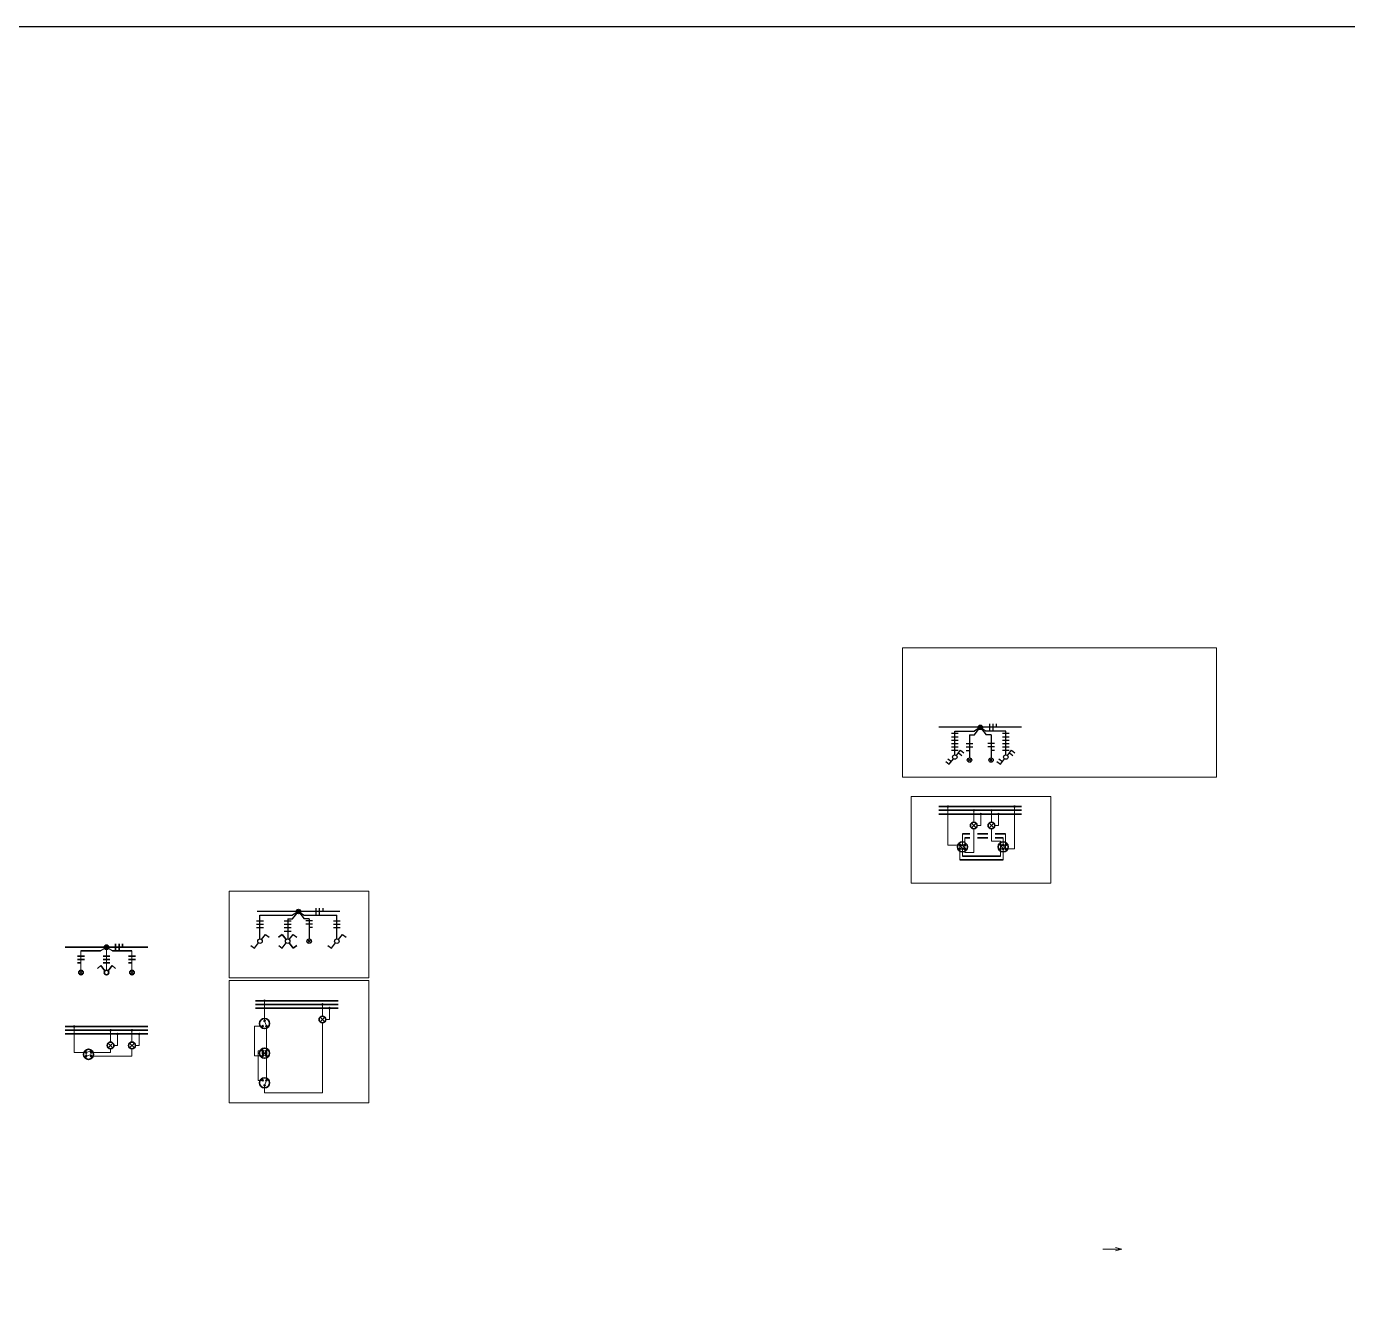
# Model space of a CAD drawing. Header units: millimetres. Extents: x 145 to 60311, y -8355 to 8851.
# Drawn here: x 398.04 to 436.96, y 451.96 to 489.95 of the extents above; entities that cross this region are included whole.
import ezdxf

# ---------------------------------------------------------------- set-up
doc = ezdxf.new("R2010")
doc.units = ezdxf.units.MM
doc.linetypes.add('HIDDEN', pattern=[0.375, 0.25, -0.125])
for name, color, linetype, lineweight in [('Elect_Iluminacao', 4, 'Continuous', 35), ('Xref_bases Arq_E$0$_000 LAYOUT181', 8, 'Continuous', 0), ('Xref_bases Arq_E$0$_71 2D PLANTAS1', 8, 'Continuous', 0)]:
    doc.layers.add(name, color=color, linetype=linetype, lineweight=lineweight)

msp = doc.modelspace()

# ---------------------------------------------------------------- hatches: boundary and pattern name
at = {"layer": 'Elect_Iluminacao', "lineweight": 25}
h = msp.add_hatch(color=1, dxfattribs=at)
edge = h.paths.add_edge_path()
edge.add_arc((426.136, 469.308), 0.0658, 0, 360)
h = msp.add_hatch(color=1, dxfattribs=at)
edge = h.paths.add_edge_path()
edge.add_arc((426.136, 469.308), 0.0658, 0, 360)
h = msp.add_hatch(color=1, dxfattribs=at)
edge = h.paths.add_edge_path()
edge.add_arc((426.136, 469.308), 0.0658, 0, 360)
h = msp.add_hatch(color=7, dxfattribs=at)
edge = h.paths.add_edge_path()
edge.add_arc((406.049, 463.885), 0.0658, 0, 360)
h = msp.add_hatch(color=7, dxfattribs=at)
edge = h.paths.add_edge_path()
edge.add_arc((406.049, 463.885), 0.0658, 0, 360)
h = msp.add_hatch(color=7, dxfattribs=at)
edge = h.paths.add_edge_path()
edge.add_arc((406.049, 463.885), 0.0658, 0, 360)
at = {"layer": 'Elect_Iluminacao'}
h = msp.add_hatch(color=1, dxfattribs=at)
edge = h.paths.add_edge_path()
edge.add_arc((400.395, 462.832), 0.0658, 0, 360)
h = msp.add_hatch(color=1, dxfattribs=at)
edge = h.paths.add_edge_path()
edge.add_arc((400.395, 462.832), 0.0658, 0, 360)
h = msp.add_hatch(color=1, dxfattribs=at)
edge = h.paths.add_edge_path()
edge.add_arc((400.395, 462.832), 0.0658, 0, 360)
at = {"layer": 'Xref_bases Arq_E$0$_000 LAYOUT181'}
h = msp.add_hatch(color=7, dxfattribs=at)
h.dxf.hatch_style = 1
edge = h.paths.add_edge_path()
edge.add_arc((425.184, 466.974), 0.025, 0, 360)
h = msp.add_hatch(color=7, dxfattribs=at)
h.dxf.hatch_style = 1
edge = h.paths.add_edge_path()
edge.add_arc((425.942, 466.864), 0.025, 0, 360)
h = msp.add_hatch(color=7, dxfattribs=at)
h.dxf.hatch_style = 1
edge = h.paths.add_edge_path()
edge.add_arc((426.149, 466.754), 0.025, 0, 360)
h = msp.add_hatch(color=7, dxfattribs=at)
h.dxf.hatch_style = 1
edge = h.paths.add_edge_path()
edge.add_arc((426.463, 466.864), 0.025, 0, 360)
h = msp.add_hatch(color=7, dxfattribs=at)
h.dxf.hatch_style = 1
edge = h.paths.add_edge_path()
edge.add_arc((426.67, 466.754), 0.025, 0, 360)
h = msp.add_hatch(color=7, dxfattribs=at)
h.dxf.hatch_style = 1
edge = h.paths.add_edge_path()
edge.add_arc((427.141, 466.974), 0.025, 0, 360)
h = msp.add_hatch(color=1, dxfattribs=at)
h.dxf.hatch_style = 1
edge = h.paths.add_edge_path()
edge.add_arc((425.535, 465.845), 0.025, 0, 360)
h = msp.add_hatch(color=1, dxfattribs=at)
h.dxf.hatch_style = 1
edge = h.paths.add_edge_path()
edge.add_arc((425.609, 465.842), 0.025, 0, 360)
h = msp.add_hatch(color=1, dxfattribs=at)
h.dxf.hatch_style = 1
edge = h.paths.add_edge_path()
edge.add_arc((425.683, 465.842), 0.025, 0, 360)
h = msp.add_hatch(color=1, dxfattribs=at)
h.dxf.hatch_style = 1
edge = h.paths.add_edge_path()
edge.add_arc((426.735, 465.845), 0.025, 0, 360)
h = msp.add_hatch(color=1, dxfattribs=at)
h.dxf.hatch_style = 1
edge = h.paths.add_edge_path()
edge.add_arc((426.809, 465.842), 0.025, 0, 360)
h = msp.add_hatch(color=1, dxfattribs=at)
h.dxf.hatch_style = 1
edge = h.paths.add_edge_path()
edge.add_arc((426.882, 465.842), 0.025, 0, 360)
h = msp.add_hatch(color=1, dxfattribs=at)
h.dxf.hatch_style = 1
edge = h.paths.add_edge_path()
edge.add_arc((425.535, 465.735), 0.025, 0, 360)
h = msp.add_hatch(color=1, dxfattribs=at)
h.dxf.hatch_style = 1
edge = h.paths.add_edge_path()
edge.add_arc((425.609, 465.732), 0.025, 0, 360)
h = msp.add_hatch(color=1, dxfattribs=at)
h.dxf.hatch_style = 1
edge = h.paths.add_edge_path()
edge.add_arc((425.683, 465.732), 0.025, 0, 360)
h = msp.add_hatch(color=1, dxfattribs=at)
h.dxf.hatch_style = 1
edge = h.paths.add_edge_path()
edge.add_arc((426.735, 465.735), 0.025, 0, 360)
h = msp.add_hatch(color=1, dxfattribs=at)
h.dxf.hatch_style = 1
edge = h.paths.add_edge_path()
edge.add_arc((426.809, 465.732), 0.025, 0, 360)
h = msp.add_hatch(color=1, dxfattribs=at)
h.dxf.hatch_style = 1
edge = h.paths.add_edge_path()
edge.add_arc((426.882, 465.732), 0.025, 0, 360)
h = msp.add_hatch(color=7, dxfattribs=at)
h.dxf.hatch_style = 1
edge = h.paths.add_edge_path()
edge.add_arc((405.052, 461.259), 0.025, 0, 360)
h = msp.add_hatch(color=7, dxfattribs=at)
h.dxf.hatch_style = 1
edge = h.paths.add_edge_path()
edge.add_arc((406.754, 461.149), 0.025, 0, 360)
h = msp.add_hatch(color=7, dxfattribs=at)
h.dxf.hatch_style = 1
edge = h.paths.add_edge_path()
edge.add_arc((406.961, 461.039), 0.025, 0, 360)
h = msp.add_hatch(color=256, dxfattribs=at)
h.dxf.hatch_style = 1
edge = h.paths.add_edge_path()
edge.add_arc((399.444, 460.498), 0.025, 0, 360)
h = msp.add_hatch(color=1, dxfattribs=at)
h.dxf.hatch_style = 1
edge = h.paths.add_edge_path()
edge.add_arc((404.997, 460.513), 0.025, 0, 360)
h = msp.add_hatch(color=1, dxfattribs=at)
h.dxf.hatch_style = 1
edge = h.paths.add_edge_path()
edge.add_arc((405.052, 460.661), 0.025, 0, 360)
h = msp.add_hatch(color=1, dxfattribs=at)
h.dxf.hatch_style = 1
edge = h.paths.add_edge_path()
edge.add_arc((405.107, 460.513), 0.025, 0, 360)
h = msp.add_hatch(color=256, dxfattribs=at)
h.dxf.hatch_style = 1
edge = h.paths.add_edge_path()
edge.add_arc((400.516, 460.388), 0.025, 0, 360)
h = msp.add_hatch(color=256, dxfattribs=at)
h.dxf.hatch_style = 1
edge = h.paths.add_edge_path()
edge.add_arc((400.723, 460.278), 0.025, 0, 360)
h = msp.add_hatch(color=256, dxfattribs=at)
h.dxf.hatch_style = 1
edge = h.paths.add_edge_path()
edge.add_arc((401.146, 460.388), 0.025, 0, 360)
h = msp.add_hatch(color=256, dxfattribs=at)
h.dxf.hatch_style = 1
edge = h.paths.add_edge_path()
edge.add_arc((401.353, 460.278), 0.025, 0, 360)
h = msp.add_hatch(color=256, dxfattribs=at)
h.dxf.hatch_style = 1
edge = h.paths.add_edge_path()
edge.add_arc((399.794, 459.734), 0.025, 0, 360)
h = msp.add_hatch(color=256, dxfattribs=at)
h.dxf.hatch_style = 1
edge = h.paths.add_edge_path()
edge.add_arc((399.794, 459.624), 0.025, 0, 360)
h = msp.add_hatch(color=256, dxfattribs=at)
h.dxf.hatch_style = 1
edge = h.paths.add_edge_path()
edge.add_arc((399.942, 459.734), 0.025, 0, 360)
h = msp.add_hatch(color=256, dxfattribs=at)
h.dxf.hatch_style = 1
edge = h.paths.add_edge_path()
edge.add_arc((399.942, 459.624), 0.025, 0, 360)
h = msp.add_hatch(color=1, dxfattribs=at)
h.dxf.hatch_style = 1
edge = h.paths.add_edge_path()
edge.add_arc((404.997, 459.787), 0.025, 0, 360)
h = msp.add_hatch(color=1, dxfattribs=at)
h.dxf.hatch_style = 1
edge = h.paths.add_edge_path()
edge.add_arc((404.997, 459.639), 0.025, 0, 360)
h = msp.add_hatch(color=1, dxfattribs=at)
h.dxf.hatch_style = 1
edge = h.paths.add_edge_path()
edge.add_arc((405.107, 459.787), 0.025, 0, 360)
h = msp.add_hatch(color=1, dxfattribs=at)
h.dxf.hatch_style = 1
edge = h.paths.add_edge_path()
edge.add_arc((405.107, 459.639), 0.025, 0, 360)
h = msp.add_hatch(color=1, dxfattribs=at)
h.dxf.hatch_style = 1
edge = h.paths.add_edge_path()
edge.add_arc((404.997, 458.913), 0.025, 0, 360)
h = msp.add_hatch(color=1, dxfattribs=at)
h.dxf.hatch_style = 1
edge = h.paths.add_edge_path()
edge.add_arc((405.107, 458.913), 0.025, 0, 360)
h = msp.add_hatch(color=1, dxfattribs=at)
h.dxf.hatch_style = 1
edge = h.paths.add_edge_path()
edge.add_arc((405.052, 458.765), 0.025, 0, 360)

# ---------------------------------------------------------------- linework, layer by layer
msp.add_lwpolyline([(283.927, 489.945), (507.337, 489.945), (507.337, 323.781), (283.927, 323.781)], close=True)
at = {"layer": 'Elect_Iluminacao', "color": 1, "lineweight": 25}
for p, q in [((426.404, 469.408), (426.404, 469.308)), ((426.404, 469.408), (426.404, 469.208)), ((426.504, 469.408), (426.504, 469.208)), ((426.604, 469.408), (426.604, 469.308)), ((427.353, 469.308), (424.918, 469.308)), ((425.284, 469.132), (425.484, 469.132)), ((425.284, 469.032), (425.484, 469.032)), ((425.384, 469.198), (425.964, 469.198)), ((425.819, 469.088), (425.964, 469.088)), ((426.887, 469.198), (426.308, 469.198)), ((426.453, 469.088), (426.308, 469.088)), ((426.787, 469.132), (426.987, 469.132)), ((426.787, 469.032), (426.987, 469.032)), ((425.284, 468.932), (425.484, 468.932)), ((425.284, 468.832), (425.484, 468.832)), ((425.284, 468.732), (425.484, 468.732)), ((425.284, 468.632), (425.484, 468.632)), ((425.431, 468.479), (425.55, 468.635)), ((425.55, 468.635), (425.654, 468.555)), ((425.719, 468.829), (425.919, 468.829)), ((425.719, 468.729), (425.919, 468.729)), ((425.719, 468.629), (425.819, 468.629)), ((425.719, 468.629), (425.819, 468.629)), ((426.553, 468.829), (426.353, 468.829)), ((426.553, 468.729), (426.353, 468.729)), ((426.553, 468.629), (426.453, 468.629)), ((426.553, 468.629), (426.453, 468.629)), ((426.787, 468.932), (426.987, 468.932)), ((426.787, 468.832), (426.987, 468.832)), ((426.787, 468.732), (426.987, 468.732)), ((426.787, 468.632), (426.987, 468.632)), ((426.934, 468.479), (427.053, 468.635)), ((427.053, 468.635), (427.157, 468.555)), ((425.119, 468.305), (425.223, 468.225)), ((425.179, 468.383), (425.283, 468.303)), ((425.223, 468.225), (425.343, 468.382)), ((425.49, 468.557), (425.595, 468.477)), ((426.622, 468.305), (426.726, 468.225)), ((426.682, 468.383), (426.786, 468.303)), ((426.726, 468.225), (426.846, 468.382)), ((426.993, 468.557), (427.098, 468.477)), ((404.963, 463.056), (405.082, 463.212)), ((405.082, 463.212), (405.187, 463.133)), ((405.778, 463.056), (405.898, 463.212)), ((405.898, 463.212), (406.002, 463.133)), ((407.228, 463.056), (407.347, 463.212)), ((407.347, 463.212), (407.452, 463.133)), ((404.651, 462.882), (404.755, 462.803)), ((404.755, 462.803), (404.875, 462.959)), ((405.467, 462.882), (405.571, 462.803)), ((405.571, 462.803), (405.691, 462.959)), ((406.916, 462.882), (407.02, 462.803)), ((407.02, 462.803), (407.14, 462.959))]:
    msp.add_line(p, q, dxfattribs=at)
at = {"layer": 'Elect_Iluminacao', "color": 7}
for p, q in [((427.353, 466.974), (424.918, 466.974)), ((427.353, 466.864), (424.918, 466.864)), ((427.353, 466.754), (424.918, 466.754)), ((425.832, 466.168), (425.608, 466.168)), ((425.832, 466.058), (425.681, 466.058)), ((426.353, 466.168), (426.052, 466.168)), ((426.353, 466.058), (426.052, 466.058)), ((426.881, 466.168), (426.573, 466.168)), ((426.807, 466.058), (426.573, 466.058)), ((426.735, 465.515), (425.609, 465.515)), ((426.809, 465.405), (425.535, 465.405)), ((407.22, 461.259), (404.785, 461.259)), ((407.22, 461.149), (404.785, 461.149)), ((407.22, 461.039), (404.785, 461.039))]:
    msp.add_line(p, q, dxfattribs=at)
at = {"layer": 'Elect_Iluminacao', "color": 7, "lineweight": 25}
for p, q in [((406.564, 463.985), (406.564, 463.885)), ((406.564, 463.985), (406.564, 463.785)), ((406.664, 463.985), (406.664, 463.785)), ((406.764, 463.985), (406.764, 463.885)), ((404.816, 463.609), (405.016, 463.609)), ((407.267, 463.885), (404.831, 463.885)), ((404.916, 463.775), (405.877, 463.775)), ((405.632, 463.609), (405.832, 463.609)), ((405.732, 463.665), (405.877, 463.665)), ((406.221, 463.775), (407.181, 463.775)), ((406.366, 463.665), (406.221, 463.665)), ((406.466, 463.609), (406.266, 463.609)), ((407.081, 463.609), (407.281, 463.609)), ((404.816, 463.509), (405.016, 463.509)), ((404.816, 463.409), (405.016, 463.409)), ((405.632, 463.509), (405.832, 463.509)), ((405.632, 463.409), (405.832, 463.409)), ((405.632, 463.309), (405.832, 463.309)), ((406.466, 463.509), (406.266, 463.509)), ((406.466, 463.409), (406.366, 463.409)), ((406.466, 463.409), (406.366, 463.409)), ((407.081, 463.509), (407.281, 463.509)), ((407.081, 463.409), (407.281, 463.409))]:
    msp.add_line(p, q, dxfattribs=at)
at = {"layer": 'Elect_Iluminacao', "color": 1}
for p, q in [((405.566, 463.212), (405.462, 463.133)), ((405.686, 463.056), (405.566, 463.212)), ((401.613, 462.832), (399.177, 462.832)), ((400.664, 462.932), (400.664, 462.832)), ((400.664, 462.932), (400.664, 462.732)), ((400.764, 462.932), (400.764, 462.732)), ((400.864, 462.932), (400.864, 462.832)), ((405.893, 462.803), (405.774, 462.959)), ((405.997, 462.882), (405.893, 462.803)), ((399.543, 462.573), (399.743, 462.573)), ((399.543, 462.473), (399.743, 462.473)), ((399.543, 462.373), (399.643, 462.373)), ((399.643, 462.722), (400.223, 462.722)), ((400.295, 462.573), (400.495, 462.573)), ((400.295, 462.473), (400.495, 462.473)), ((400.295, 462.373), (400.395, 462.373)), ((400.295, 462.373), (400.495, 462.373)), ((401.146, 462.722), (400.567, 462.722)), ((401.046, 462.573), (401.246, 462.573)), ((401.046, 462.473), (401.246, 462.473)), ((401.046, 462.373), (401.146, 462.373)), ((400.229, 462.291), (400.125, 462.211)), ((400.349, 462.134), (400.229, 462.291)), ((400.441, 462.134), (400.561, 462.291)), ((400.561, 462.291), (400.665, 462.211)), ((401.613, 460.498), (399.177, 460.498)), ((401.613, 460.388), (399.177, 460.388)), ((401.613, 460.278), (399.177, 460.278))]:
    msp.add_line(p, q, dxfattribs=at)
at = {"layer": 'Elect_Iluminacao', "color": 1, "lineweight": 25}
for centre, radius in [((426.136, 469.308), 0.0658), ((426.136, 469.308), 0.0658), ((426.136, 469.308), 0.0658), ((425.384, 468.432), 0.0656), ((425.819, 468.344), 0.0656), ((426.453, 468.344), 0.0656), ((426.887, 468.432), 0.0656), ((404.916, 463.01), 0.0656), ((405.732, 463.01), 0.0656), ((407.181, 463.01), 0.0656)]:
    msp.add_circle(centre, radius, dxfattribs=at)
at = {"layer": 'Elect_Iluminacao', "color": 7}
for centre in [(425.942, 466.418), (426.463, 466.418), (406.754, 460.703)]:
    msp.add_circle(centre, 0.0984, dxfattribs=at)
at = {"layer": 'Elect_Iluminacao', "color": 1}
for centre, radius in [((425.609, 465.787), 0.148), ((426.809, 465.787), 0.148), ((400.395, 462.832), 0.0658), ((400.395, 462.832), 0.0658), ((400.395, 462.832), 0.0658), ((399.643, 462.088), 0.0656), ((400.395, 462.088), 0.0656), ((401.146, 462.088), 0.0656), ((405.052, 460.587), 0.148), ((400.516, 459.942), 0.0984), ((401.146, 459.942), 0.0984), ((399.868, 459.679), 0.148), ((405.052, 459.713), 0.148), ((405.052, 458.839), 0.148)]:
    msp.add_circle(centre, radius, dxfattribs=at)
at = {"layer": 'Elect_Iluminacao', "color": 7, "lineweight": 25}
for centre, radius in [((406.049, 463.885), 0.0658), ((406.049, 463.885), 0.0658), ((406.049, 463.885), 0.0658), ((406.366, 463.01), 0.0656)]:
    msp.add_circle(centre, radius, dxfattribs=at)
at = {"layer": 'Elect_Iluminacao', "color": 1, "lineweight": 40}
for centre, start, end in [((405.143, 459.713), 144.385, 215.615), ((404.96, 459.713), 324.385, 35.615)]:
    msp.add_arc(centre, 0.148, start, end, dxfattribs=at)
at = {"layer": 'Xref_bases Arq_E$0$_000 LAYOUT181', "color": 1, "lineweight": 25}
for p, q in [((425.384, 468.498), (425.384, 469.198)), ((425.819, 469.088), (425.819, 468.409)), ((426.136, 469.308), (425.964, 469.198)), ((425.964, 469.088), (426.136, 469.308)), ((426.136, 469.308), (426.308, 469.198)), ((426.136, 469.308), (426.308, 469.088)), ((426.453, 469.088), (426.453, 468.409)), ((426.887, 468.498), (426.887, 469.198)), ((425.865, 468.39), (425.772, 468.297)), ((425.865, 468.297), (425.772, 468.39)), ((426.406, 468.39), (426.499, 468.297)), ((426.406, 468.297), (426.499, 468.39))]:
    msp.add_line(p, q, dxfattribs=at)
at = {"layer": 'Xref_bases Arq_E$0$_000 LAYOUT181', "color": 7}
for p, q in [((425.184, 465.842), (425.184, 466.974)), ((425.942, 466.516), (425.942, 466.864)), ((426.149, 466.418), (426.149, 466.754)), ((426.463, 466.516), (426.463, 466.864)), ((426.67, 466.418), (426.67, 466.754)), ((427.141, 465.731), (427.141, 466.974)), ((425.873, 466.487), (426.012, 466.348)), ((425.873, 466.348), (426.012, 466.487)), ((425.942, 466.319), (425.942, 465.622)), ((426.039, 466.418), (426.149, 466.418)), ((426.393, 466.487), (426.533, 466.348)), ((426.393, 466.348), (426.533, 466.487)), ((426.463, 466.319), (426.463, 465.952)), ((426.56, 466.418), (426.67, 466.418)), ((425.608, 465.948), (425.608, 466.168)), ((425.608, 465.838), (425.608, 465.948)), ((425.681, 465.951), (425.681, 466.058)), ((425.681, 465.841), (425.681, 465.951)), ((426.735, 465.952), (426.463, 465.952)), ((426.735, 465.952), (426.735, 465.842)), ((426.807, 465.948), (426.807, 466.058)), ((426.807, 465.838), (426.807, 465.948)), ((426.881, 465.951), (426.881, 466.168)), ((426.881, 465.841), (426.881, 465.951)), ((425.535, 465.842), (425.184, 465.842)), ((425.535, 465.735), (425.535, 465.625)), ((425.535, 465.625), (425.535, 465.405)), ((425.609, 465.732), (425.609, 465.622)), ((425.609, 465.622), (425.609, 465.515)), ((425.683, 465.732), (425.683, 465.622)), ((425.942, 465.622), (425.683, 465.622)), ((426.735, 465.735), (426.735, 465.625)), ((426.735, 465.625), (426.735, 465.515)), ((426.809, 465.732), (426.809, 465.622)), ((426.809, 465.622), (426.809, 465.405)), ((427.141, 465.731), (426.881, 465.731)), ((405.052, 460.686), (405.052, 461.259)), ((406.754, 460.801), (406.754, 461.149)), ((406.961, 460.703), (406.961, 461.039)), ((404.972, 460.513), (404.752, 460.513)), ((404.752, 459.639), (404.752, 460.513)), ((405.107, 459.812), (405.107, 460.513)), ((406.685, 460.772), (406.824, 460.633)), ((406.685, 460.633), (406.824, 460.772)), ((406.754, 460.604), (406.754, 458.545)), ((406.851, 460.703), (406.961, 460.703)), ((404.972, 459.639), (404.752, 459.639)), ((404.972, 459.787), (404.862, 459.787)), ((404.862, 458.913), (404.862, 459.787)), ((405.107, 458.938), (405.107, 459.639)), ((404.972, 458.913), (404.862, 458.913)), ((405.052, 458.765), (405.052, 458.545)), ((405.052, 458.545), (406.754, 458.545))]:
    msp.add_line(p, q, dxfattribs=at)
at = {"layer": 'Xref_bases Arq_E$0$_000 LAYOUT181', "color": 1}
for p, q in [((425.535, 465.845), (425.535, 465.735)), ((425.683, 465.842), (425.683, 465.732)), ((426.735, 465.845), (426.735, 465.735)), ((426.882, 465.842), (426.882, 465.732)), ((405.052, 460.661), (405.104, 460.513)), ((405.052, 458.765), (405.104, 458.913))]:
    msp.add_line(p, q, dxfattribs=at)
at = {"layer": 'Xref_bases Arq_E$0$_000 LAYOUT181', "color": 1, "linetype": 'HIDDEN', "ltscale": 1000}
for p, q in [((425.535, 465.845), (425.609, 465.732)), ((425.608, 465.843), (425.681, 465.731)), ((426.735, 465.845), (426.809, 465.732)), ((426.807, 465.843), (426.881, 465.731))]:
    msp.add_line(p, q, dxfattribs=at)
at = {"layer": 'Xref_bases Arq_E$0$_000 LAYOUT181', "color": 7, "lineweight": 25}
for p, q in [((404.916, 463.075), (404.916, 463.775)), ((405.732, 463.665), (405.732, 463.075)), ((406.049, 463.885), (405.877, 463.775)), ((405.877, 463.665), (406.049, 463.885)), ((406.049, 463.885), (406.221, 463.775)), ((406.049, 463.885), (406.221, 463.665)), ((406.366, 463.665), (406.366, 463.075)), ((407.181, 463.075), (407.181, 463.775)), ((406.319, 463.056), (406.412, 462.963)), ((406.319, 462.963), (406.412, 463.056))]:
    msp.add_line(p, q, dxfattribs=at)
at = {"layer": 'Xref_bases Arq_E$0$_000 LAYOUT181'}
for p, q in [((400.395, 462.832), (400.223, 462.722)), ((400.395, 462.832), (400.395, 462.153)), ((400.395, 462.832), (400.567, 462.722)), ((399.643, 462.153), (399.643, 462.722)), ((401.146, 462.153), (401.146, 462.722)), ((399.69, 462.134), (399.597, 462.041)), ((399.69, 462.041), (399.597, 462.134)), ((401.1, 462.134), (401.193, 462.041)), ((401.1, 462.041), (401.193, 462.134)), ((399.444, 459.734), (399.444, 460.498)), ((400.516, 460.04), (400.516, 460.388)), ((400.723, 459.942), (400.723, 460.278)), ((401.146, 460.04), (401.146, 460.388)), ((401.353, 459.942), (401.353, 460.278)), ((399.794, 459.734), (399.444, 459.734)), ((399.794, 459.734), (399.942, 459.786)), ((399.794, 459.624), (399.794, 459.734)), ((399.794, 459.624), (399.942, 459.676)), ((400.516, 459.734), (399.942, 459.734)), ((400.447, 460.012), (400.586, 459.872)), ((400.447, 459.872), (400.586, 460.012)), ((400.516, 459.844), (400.516, 459.734)), ((400.613, 459.942), (400.723, 459.942)), ((401.077, 460.012), (401.216, 459.872)), ((401.077, 459.872), (401.216, 460.012)), ((401.146, 459.844), (401.146, 459.624)), ((401.243, 459.942), (401.353, 459.942)), ((401.146, 459.624), (399.942, 459.624))]:
    msp.add_line(p, q, dxfattribs=at)
at = {"layer": 'Xref_bases Arq_E$0$_000 LAYOUT181', "color": 1, "lineweight": 40}
msp.add_line((404.995, 459.713), (405.108, 459.713), dxfattribs=at)
at = {"layer": 'Xref_bases Arq_E$0$_000 LAYOUT181'}
for points in [[(423.846, 471.646), (433.094, 471.646), (433.094, 467.842), (423.846, 467.842)], [(424.1, 467.275), (428.212, 467.275), (428.212, 464.717), (424.1, 464.717)], [(404.013, 464.485), (408.125, 464.485), (408.125, 461.927), (404.013, 461.927)], [(404.013, 461.852), (408.125, 461.852), (408.125, 458.249), (404.013, 458.249)]]:
    msp.add_lwpolyline(points, close=True, dxfattribs=at)
at = {"layer": 'Xref_bases Arq_E$0$_000 LAYOUT181', "color": 7}
for centre in [(425.184, 466.974), (425.942, 466.864), (426.149, 466.754), (426.463, 466.864), (426.67, 466.754), (427.141, 466.974), (405.052, 461.259), (406.754, 461.149), (406.961, 461.039)]:
    msp.add_circle(centre, 0.025, dxfattribs=at)
at = {"layer": 'Xref_bases Arq_E$0$_000 LAYOUT181', "color": 1}
for centre in [(425.535, 465.845), (425.609, 465.842), (425.683, 465.842), (426.735, 465.845), (426.809, 465.842), (426.882, 465.842), (425.535, 465.735), (425.609, 465.732), (425.683, 465.732), (426.735, 465.735), (426.809, 465.732), (426.882, 465.732), (404.997, 460.513), (405.052, 460.661), (405.107, 460.513), (404.997, 459.787), (404.997, 459.639), (405.107, 459.787), (405.107, 459.639), (404.997, 458.913), (405.107, 458.913), (405.052, 458.765)]:
    msp.add_circle(centre, 0.025, dxfattribs=at)
at = {"layer": 'Xref_bases Arq_E$0$_000 LAYOUT181'}
for centre in [(399.444, 460.498), (400.516, 460.388), (400.723, 460.278), (401.146, 460.388), (401.353, 460.278), (399.794, 459.734), (399.794, 459.624), (399.942, 459.734), (399.942, 459.624)]:
    msp.add_circle(centre, 0.025, dxfattribs=at)
at = {"layer": 'Xref_bases Arq_E$0$_71 2D PLANTAS1', "color": 8}
for q in [(429.741, 453.939), (430.115, 453.989), (430.115, 453.889)]:
    msp.add_line((430.301, 453.939), q, dxfattribs=at)

doc.saveas('drawing.dxf')
